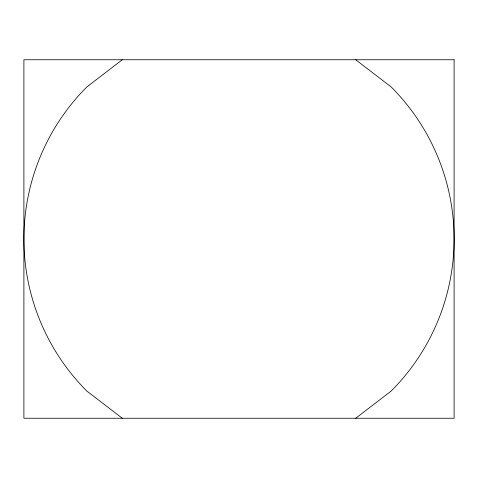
<?xml version="1.0" encoding="UTF-8"?>
<svg xmlns="http://www.w3.org/2000/svg" width="478" height="478" viewBox="0 0 478 478"><rect width="100%" height="100%" fill="white"/><g stroke="black" fill="none" stroke-linecap="round" stroke-linejoin="round"><path stroke-width="0.72" d="M122.284 59.75L86.9 86.9A215.1 215.1 0 0 0 86.9 391.1L122.284 418.25M355.716 418.25L391.1 391.1A215.1 215.1 0 0 0 391.1 86.9L355.716 59.75M454.1 59.75L23.9 59.75L23.9 418.25L454.1 418.25L454.1 59.75"/></g></svg>
